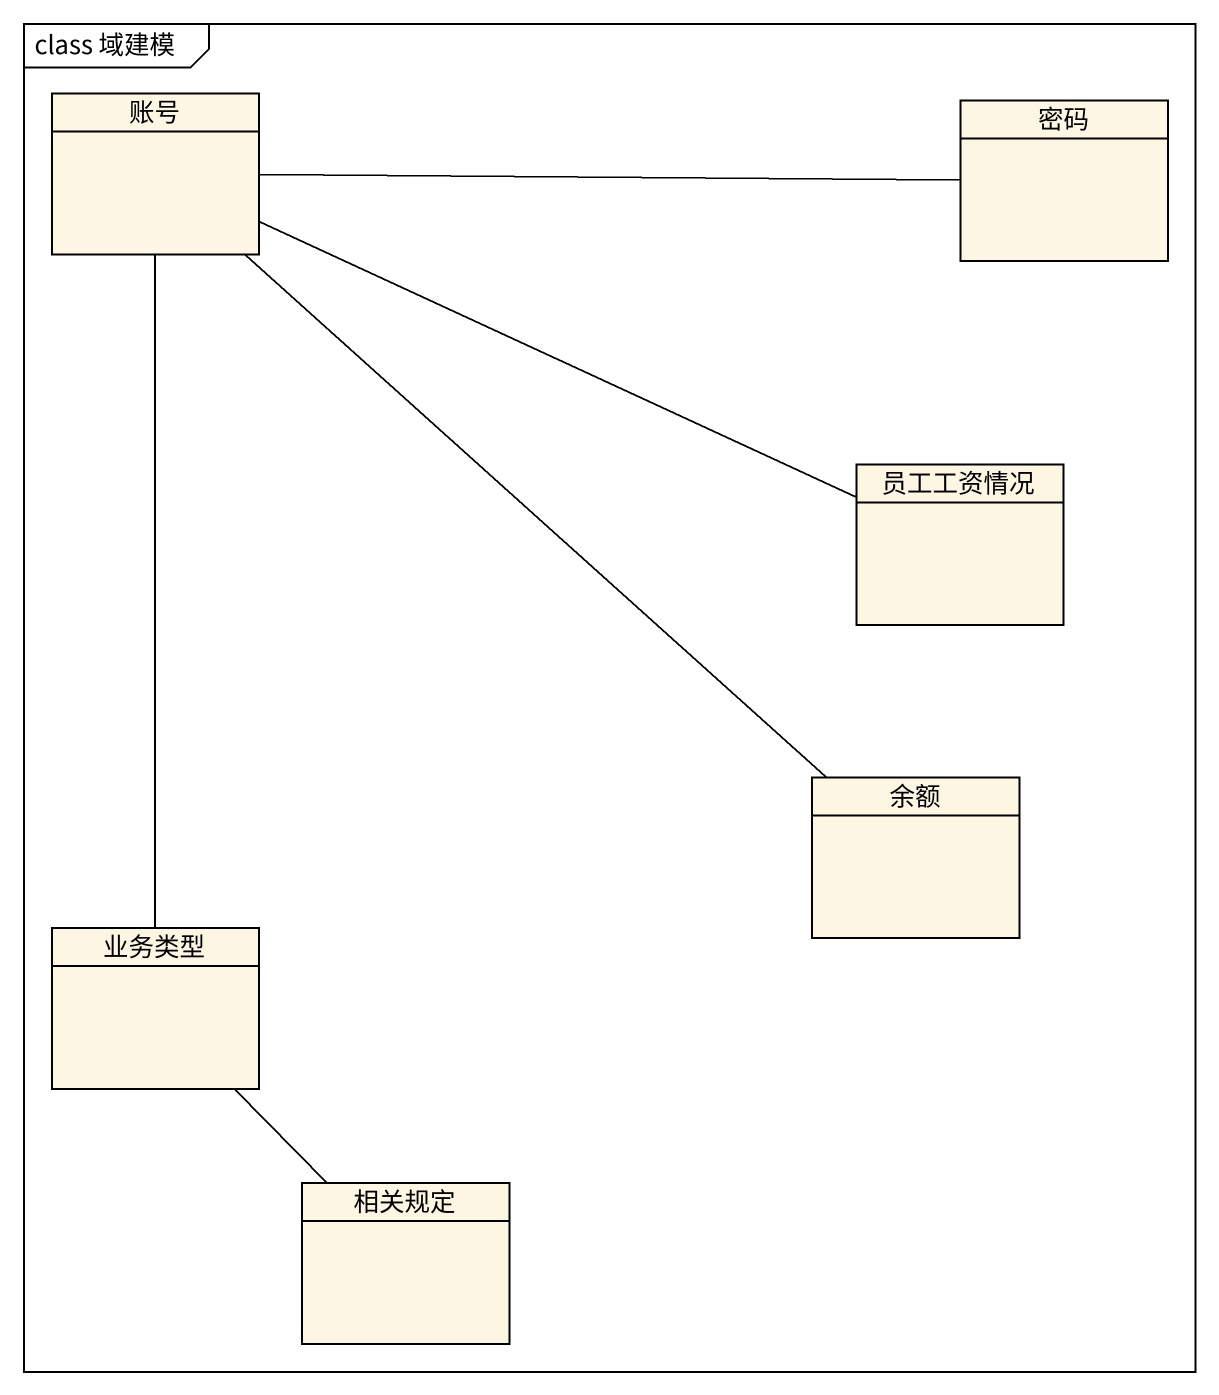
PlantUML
@startuml
mainframe class 域建模
hide circle
hide empty members
class 账号
class 密码
class 员工工资情况
class 余额
class 业务类型
class 相关规定
账号 -right- 员工工资情况
密码 -left- 账号
余额 -up- 账号
业务类型 -up- 账号
相关规定 -up- 业务类型
@enduml
